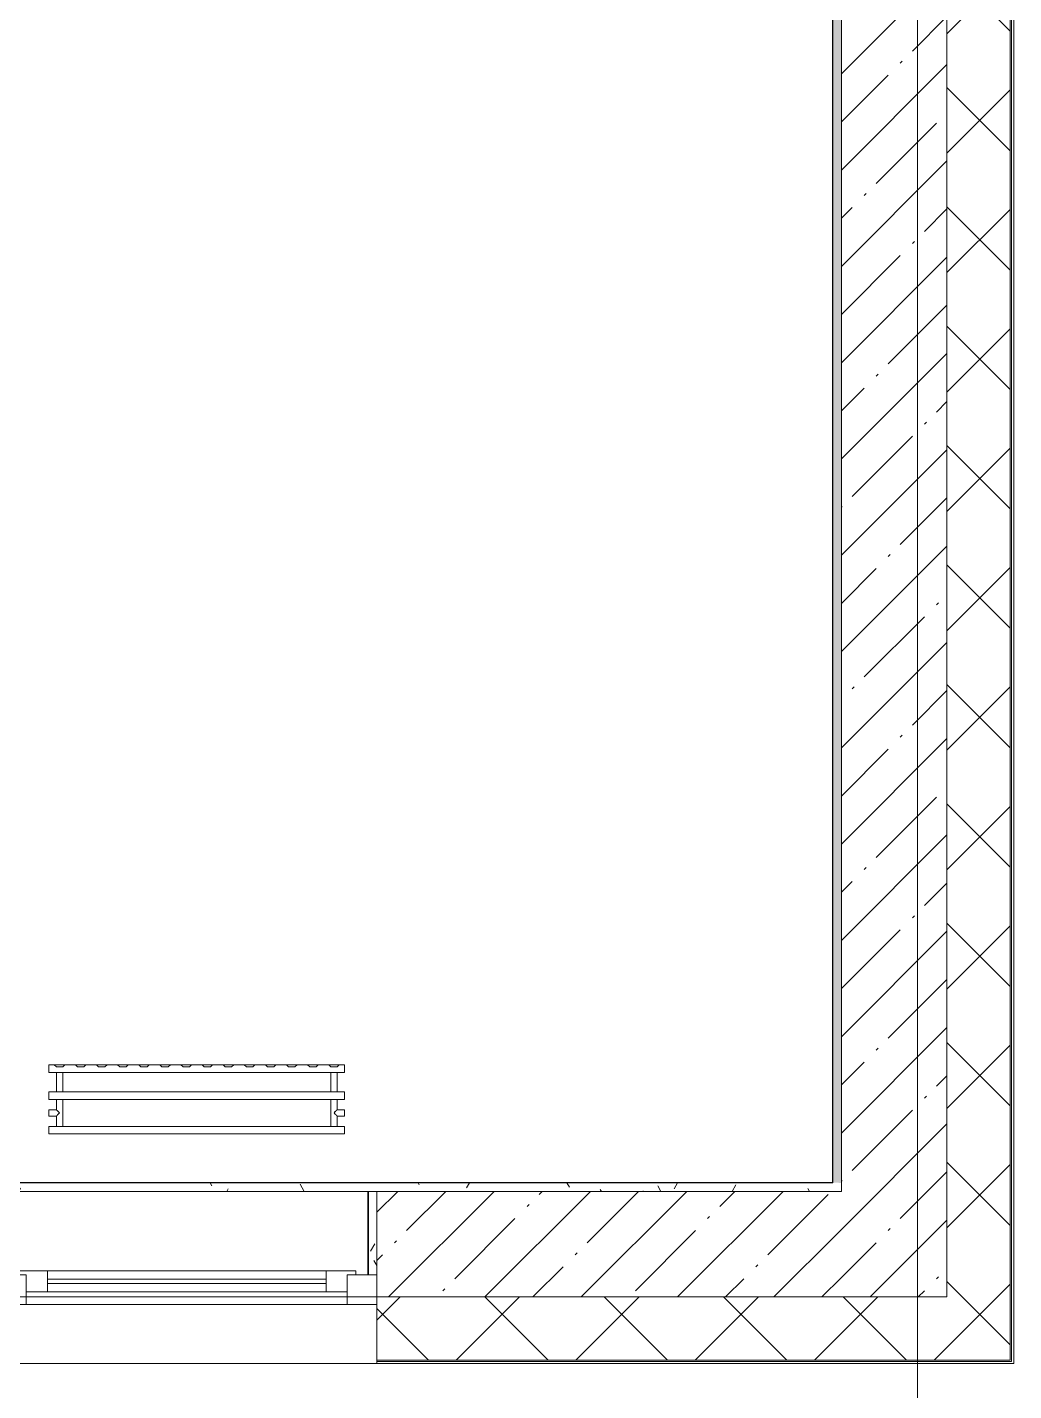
# Model space of a CAD drawing. Header units: millimetres. Extents: x -1113 to 415037, y -3642 to 354837.
# Drawn here: x 271674 to 274010, y -322 to 2907 of the extents above; entities that cross this region are included whole.
import ezdxf

# ---------------------------------------------------------------- set-up
doc = ezdxf.new("R2010")
doc.units = ezdxf.units.MM
for name, color, linetype, lineweight in [('A-GLAZ', 7, 'Continuous', 9), ('A-GLAZ-1', 7, 'Continuous', 5), ('A-WALL', 7, 'Continuous', 5), ('I-WALL', 7, 'Continuous', 5), ('Оси', 7, 'Continuous', 9)]:
    doc.layers.add(name, color=color, linetype=linetype, lineweight=lineweight)
for name, color, linetype, lineweight, true_color in [('A-WALL-1', 9, 'Continuous', 5, 0x808080), ('A-WALL-FNSH-1', 9, 'Continuous', 5, 0x808080), ('M-EQPM-1', 7, 'Continuous', 9, 0xb2b2b2)]:
    doc.layers.add(name, color=color, linetype=linetype, lineweight=lineweight, true_color=true_color)
pattern_1 = [(45, (148772.12, -1e-08), (-141.42136, 141.42136), []), (135, (148772.12, -1e-08), (-141.42136, -141.42136), [])]
pattern_2 = [(45, (148772.12, -1e-08), (-114.04925, 114.04925), []), (45, (148886.17, -1e-08), (-114.04925, 114.04925), [201.612, -40.322, 6.706, -33.617])]
pattern_3 = [(0, (148772.123, -1e-08), (243.84, 60.96), [20.117, -162.763, 20.117, -162.763, -975.36]), (0, (148772.123, -1e-08), (243.84, 60.96), [-365.76, 20.117, -345.643, 20.117, -162.763, -426.72]), (0, (148772.123, -1e-08), (243.84, 60.96), [-914.4, 20.117, -101.803, 20.117, -284.683]), (120, (148863.563, 30.48), (-174.71291, 180.691634), [20.117, -162.763, 20.117, -162.763, -975.36]), (120, (148863.563, 30.48), (-174.71291, 180.691634), [-365.76, 20.117, -345.643, 20.117, -162.763, -426.72]), (120, (148863.563, 30.48), (-174.71291, 180.691634), [-914.4, 20.117, -101.803, 20.117, -284.683]), (240, (148894.043, 152.4), (-69.12709, -241.651634), [20.117, -162.763, 20.117, -162.763, -975.36]), (240, (148894.043, 152.4), (-69.12709, -241.651634), [-365.76, 20.117, -345.643, 20.117, -162.763, -426.72]), (240, (148894.043, 152.4), (-69.12709, -241.651634), [-914.4, 20.117, -101.803, 20.117, -284.683])]

# ---------------------------------------------------------------- blocks, each defined once
blk = doc.blocks.new('120_Окно_СКБ_1Ст - 120_Окно_СКБ_1Ст 900х2500_h_ с форточкой-V349-Объем проектирования 2 этажа')
at = {"layer": 'A-GLAZ'}
for p, q in [((-450, -127), (-450, -57)), ((-450, -57), (-380, -57)), ((-380, -57), (-380, -127)), ((380, -127), (380, -57)), ((380, -57), (450, -57)), ((450, -57), (450, -127)), ((380, -87), (-380, -87)), ((-380, -87), (-380, -127)), ((-330, -137), (-330, -87)), ((330, -137), (330, -87)), ((380, -127), (380, -87)), ((-380, -127), (-450, -127)), ((-380, -127), (-400, -127)), ((-400, -127), (-400, -137)), ((450, -127), (380, -127)), ((400, -127), (380, -127)), ((400, -137), (400, -127)), ((-400, -137), (400, -137)), ((400, -137), (-400, -137))]:
    blk.add_line(p, q, dxfattribs=at)
at = {"layer": 'A-GLAZ-1'}
for p, q in [((450, -57), (-450, -57)), ((-430, -127), (-400, -127)), ((-330, -107), (330, -107)), ((330, -117), (-330, -117)), ((400, -127), (430, -127))]:
    blk.add_line(p, q, dxfattribs=at)
blk = doc.blocks.new('radiator_prado_classic_z_tip_30_po exemplyaru - Classic Z Тип 30-300-V477-Объем проектирования 2 этажа')
at = {"layer": 'M-EQPM-1'}
for p, q in [((0, 228), (0, 210)), ((700, 228), (0, 228)), ((0, 210), (0, 228)), ((0, 228), (12.5, 228)), ((12.5, 228), (37.5, 228)), ((37.5, 228), (12.5, 228)), ((12.5, 228), (37.5, 228)), ((12.5, 228), (17.5, 223)), ((12.5, 228), (17.5, 223)), ((32.5, 223), (37.5, 228)), ((37.5, 228), (32.5, 223)), ((37.5, 228), (62.5, 228)), ((62.5, 228), (87.5, 228)), ((87.5, 228), (62.5, 228)), ((62.5, 228), (87.5, 228)), ((62.5, 228), (67.5, 223)), ((62.5, 228), (67.5, 223)), ((82.5, 223), (87.5, 228)), ((87.5, 228), (82.5, 223)), ((87.5, 228), (112.5, 228)), ((112.5, 228), (137.5, 228)), ((137.5, 228), (112.5, 228)), ((112.5, 228), (137.5, 228)), ((112.5, 228), (117.5, 223)), ((112.5, 228), (117.5, 223)), ((132.5, 223), (137.5, 228)), ((137.5, 228), (132.5, 223)), ((137.5, 228), (162.5, 228)), ((162.5, 228), (187.5, 228)), ((187.5, 228), (162.5, 228)), ((162.5, 228), (187.5, 228)), ((162.5, 228), (167.5, 223)), ((162.5, 228), (167.5, 223)), ((182.5, 223), (187.5, 228)), ((187.5, 228), (182.5, 223)), ((187.5, 228), (212.5, 228)), ((212.5, 228), (237.5, 228)), ((237.5, 228), (212.5, 228)), ((212.5, 228), (237.5, 228)), ((212.5, 228), (217.5, 223)), ((212.5, 228), (217.5, 223)), ((232.5, 223), (237.5, 228)), ((237.5, 228), (232.5, 223)), ((237.5, 228), (262.5, 228)), ((262.5, 228), (287.5, 228)), ((287.5, 228), (262.5, 228)), ((262.5, 228), (287.5, 228)), ((262.5, 228), (267.5, 223)), ((262.5, 228), (267.5, 223)), ((282.5, 223), (287.5, 228)), ((287.5, 228), (282.5, 223)), ((287.5, 228), (312.5, 228)), ((312.5, 228), (337.5, 228)), ((337.5, 228), (312.5, 228)), ((312.5, 228), (337.5, 228)), ((312.5, 228), (317.5, 223)), ((312.5, 228), (317.5, 223)), ((332.5, 223), (337.5, 228)), ((337.5, 228), (332.5, 223)), ((337.5, 228), (362.5, 228)), ((362.5, 228), (387.5, 228)), ((387.5, 228), (362.5, 228)), ((362.5, 228), (387.5, 228)), ((362.5, 228), (367.5, 223)), ((362.5, 228), (367.5, 223)), ((382.5, 223), (387.5, 228)), ((387.5, 228), (382.5, 223)), ((387.5, 228), (412.5, 228)), ((412.5, 228), (437.5, 228)), ((437.5, 228), (412.5, 228)), ((412.5, 228), (437.5, 228)), ((412.5, 228), (417.5, 223)), ((412.5, 228), (417.5, 223)), ((432.5, 223), (437.5, 228)), ((437.5, 228), (432.5, 223)), ((437.5, 228), (462.5, 228)), ((462.5, 228), (487.5, 228)), ((487.5, 228), (462.5, 228)), ((462.5, 228), (487.5, 228)), ((462.5, 228), (467.5, 223)), ((462.5, 228), (467.5, 223)), ((482.5, 223), (487.5, 228)), ((487.5, 228), (482.5, 223)), ((487.5, 228), (512.5, 228)), ((512.5, 228), (537.5, 228)), ((537.5, 228), (512.5, 228)), ((512.5, 228), (537.5, 228)), ((512.5, 228), (517.5, 223)), ((512.5, 228), (517.5, 223)), ((532.5, 223), (537.5, 228)), ((537.5, 228), (532.5, 223)), ((537.5, 228), (562.5, 228)), ((562.5, 228), (587.5, 228)), ((587.5, 228), (562.5, 228)), ((562.5, 228), (587.5, 228)), ((562.5, 228), (567.5, 223)), ((562.5, 228), (567.5, 223)), ((582.5, 223), (587.5, 228)), ((587.5, 228), (582.5, 223)), ((587.5, 228), (612.5, 228)), ((612.5, 228), (637.5, 228)), ((637.5, 228), (612.5, 228)), ((612.5, 228), (637.5, 228)), ((612.5, 228), (617.5, 223)), ((612.5, 228), (617.5, 223)), ((632.5, 223), (637.5, 228)), ((637.5, 228), (632.5, 223)), ((637.5, 228), (662.5, 228)), ((662.5, 228), (687.5, 228)), ((687.5, 228), (662.5, 228)), ((662.5, 228), (687.5, 228)), ((662.5, 228), (667.5, 223)), ((662.5, 228), (667.5, 223)), ((682.5, 223), (687.5, 228)), ((687.5, 228), (682.5, 223)), ((687.5, 228), (700, 228)), ((700, 210), (700, 228)), ((700, 228), (700, 210)), ((0, 210), (700, 210)), ((17.8, 210), (0, 210)), ((32.5, 223), (17.5, 223)), ((17.5, 223), (32.5, 223)), ((17.5, 210), (17.5, 164)), ((17.5, 210), (17.5, 164)), ((17.8, 210), (17.5, 210)), ((17.5, 210), (17.8, 210)), ((17.8, 210), (17.5, 210)), ((17.5, 210), (32.5, 210)), ((21.2, 210), (17.8, 210)), ((17.8, 210), (23.1, 210)), ((23.1, 210), (17.8, 210)), ((23.1, 210), (21.2, 210)), ((23.2, 210), (23.1, 210)), ((23.1, 210), (23.2, 210)), ((23.2, 210), (23.1, 210)), ((25, 210), (23.2, 210)), ((23.2, 210), (32.2, 210)), ((32.2, 210), (23.2, 210)), ((28.7, 210), (25, 210)), ((31.5, 210), (28.7, 210)), ((32.2, 210), (31.5, 210)), ((32.5, 210), (32.2, 210)), ((32.2, 210), (32.5, 210)), ((32.5, 210), (32.2, 210)), ((667.8, 210), (32.2, 210)), ((32.5, 164), (32.5, 210)), ((32.5, 164), (32.5, 210)), ((82.5, 223), (67.5, 223)), ((67.5, 223), (82.5, 223)), ((132.5, 223), (117.5, 223)), ((117.5, 223), (132.5, 223)), ((182.5, 223), (167.5, 223)), ((167.5, 223), (182.5, 223)), ((232.5, 223), (217.5, 223)), ((217.5, 223), (232.5, 223)), ((282.5, 223), (267.5, 223)), ((267.5, 223), (282.5, 223)), ((332.5, 223), (317.5, 223)), ((317.5, 223), (332.5, 223)), ((382.5, 223), (367.5, 223)), ((367.5, 223), (382.5, 223)), ((432.5, 223), (417.5, 223)), ((417.5, 223), (432.5, 223)), ((482.5, 223), (467.5, 223)), ((467.5, 223), (482.5, 223)), ((532.5, 223), (517.5, 223)), ((517.5, 223), (532.5, 223)), ((582.5, 223), (567.5, 223)), ((567.5, 223), (582.5, 223)), ((632.5, 223), (617.5, 223)), ((617.5, 223), (632.5, 223)), ((682.5, 223), (667.5, 223)), ((667.5, 223), (682.5, 223)), ((667.5, 210), (667.5, 164)), ((667.5, 210), (667.5, 164)), ((667.8, 210), (667.5, 210)), ((667.5, 210), (682.5, 210)), ((667.8, 210), (667.5, 210)), ((667.5, 210), (667.8, 210)), ((668.5, 210), (667.8, 210)), ((668.5, 210), (667.8, 210)), ((667.8, 210), (682.2, 210)), ((682.2, 210), (668.5, 210)), ((669.7, 210), (668.5, 210)), ((671.2, 210), (669.7, 210)), ((673.1, 210), (671.2, 210)), ((675, 210), (673.1, 210)), ((676.9, 210), (675, 210)), ((678.7, 210), (676.9, 210)), ((680.3, 210), (678.7, 210)), ((681.5, 210), (680.3, 210)), ((682.2, 210), (681.5, 210)), ((682.5, 210), (682.2, 210)), ((682.5, 210), (682.2, 210)), ((682.2, 210), (682.5, 210)), ((700, 210), (682.2, 210)), ((682.5, 164), (682.5, 210)), ((682.5, 164), (682.5, 210)), ((700, 164), (0, 164)), ((0, 164), (0, 146)), ((0, 146), (0, 164)), ((0, 164), (17.8, 164)), ((17.8, 164), (17.5, 164)), ((17.5, 164), (17.8, 164)), ((17.8, 164), (17.5, 164)), ((17.5, 164), (32.5, 164)), ((32.2, 164), (17.8, 164)), ((17.8, 164), (32.2, 164)), ((18.5, 164), (17.8, 164)), ((25, 164), (18.5, 164)), ((32.2, 164), (25, 164)), ((32.5, 164), (32.2, 164)), ((32.2, 164), (32.5, 164)), ((32.5, 164), (32.2, 164)), ((32.2, 164), (667.8, 164)), ((667.8, 164), (667.5, 164)), ((667.5, 164), (682.5, 164)), ((667.8, 164), (667.5, 164)), ((667.5, 164), (667.8, 164)), ((668.5, 164), (667.8, 164)), ((676.9, 164), (667.8, 164)), ((667.8, 164), (682.2, 164)), ((673.1, 164), (668.5, 164)), ((680.3, 164), (673.1, 164)), ((678.7, 164), (676.9, 164)), ((682.2, 164), (678.7, 164)), ((682.2, 164), (680.3, 164)), ((682.5, 164), (682.2, 164)), ((682.5, 164), (682.2, 164)), ((682.2, 164), (682.5, 164)), ((682.2, 164), (700, 164)), ((700, 146), (700, 164)), ((700, 164), (700, 146)), ((0, 146), (700, 146)), ((18.5, 146), (0, 146)), ((17.5, 146), (17.5, 121.5)), ((17.5, 146), (17.5, 121.5)), ((17.5, 146), (18.5, 146)), ((18.5, 146), (17.5, 146)), ((17.5, 146), (18.5, 146)), ((32.5, 146), (17.5, 146)), ((18.5, 146), (23.1, 146)), ((23.1, 146), (18.5, 146)), ((18.5, 146), (23.1, 146)), ((23.1, 146), (23.2, 146)), ((23.2, 146), (23.1, 146)), ((23.1, 146), (23.2, 146)), ((23.2, 146), (32.2, 146)), ((26.9, 146), (23.2, 146)), ((23.2, 146), (26.9, 146)), ((31.5, 146), (26.9, 146)), ((26.9, 146), (30.3, 146)), ((30.3, 146), (32.2, 146)), ((32.2, 146), (31.5, 146)), ((32.2, 146), (32.5, 146)), ((32.5, 146), (32.2, 146)), ((32.2, 146), (32.5, 146)), ((667.8, 146), (32.2, 146)), ((32.5, 82), (32.5, 146)), ((32.5, 82), (32.5, 146)), ((667.5, 146), (667.5, 82)), ((667.5, 146), (667.5, 82)), ((667.5, 146), (667.8, 146)), ((682.5, 146), (667.5, 146)), ((667.5, 146), (667.8, 146)), ((667.8, 146), (667.5, 146)), ((667.8, 146), (669.7, 146)), ((667.8, 146), (681.5, 146)), ((681.5, 146), (667.8, 146)), ((669.7, 146), (681.5, 146)), ((681.5, 146), (682.5, 146)), ((681.5, 146), (682.5, 146)), ((682.5, 146), (681.5, 146)), ((700, 146), (681.5, 146)), ((682.5, 121.5), (682.5, 146)), ((682.5, 121.5), (682.5, 146)), ((17.5, 121.5), (0, 121.5)), ((17.5, 121.5), (0, 121.5)), ((0, 121.5), (0, 120.5)), ((0, 106.5), (0, 121.5)), ((0, 120.5), (0, 107.5)), ((0, 120.5), (0, 119.3)), ((0, 114), (0, 120.5)), ((0, 120.5), (0, 120.5)), ((0, 119.3), (0, 117.8)), ((0, 117.8), (0, 114)), ((0, 114), (0, 110.3)), ((0, 107.5), (0, 114)), ((0, 110.3), (0, 108.7)), ((0, 108.7), (0, 107.5)), ((0, 107.5), (0, 106.5)), ((0, 107.5), (0, 107.5)), ((0, 106.5), (17.5, 106.5)), ((0, 106.5), (17.5, 106.5)), ((17.5, 106.5), (17.5, 82)), ((17.5, 106.5), (17.5, 82)), ((700, 121.5), (682.5, 121.5)), ((700, 121.5), (682.5, 121.5)), ((682.5, 82), (682.5, 106.5)), ((682.5, 106.5), (700, 106.5)), ((682.5, 82), (682.5, 106.5)), ((682.5, 106.5), (700, 106.5)), ((700, 121.5), (700, 106.5)), ((700, 120.5), (700, 121.5)), ((700, 121.5), (700, 120.5)), ((700, 120.5), (700, 121.5)), ((700, 107.5), (700, 120.5)), ((700, 120.5), (700, 107.5)), ((700, 107.5), (700, 120.5)), ((700, 106.5), (700, 107.5)), ((700, 107.5), (700, 106.5)), ((700, 106.5), (700, 107.5)), ((700, 82), (0, 82)), ((0, 82), (0, 64)), ((0, 64), (0, 82)), ((0, 82), (18.5, 82)), ((18.5, 82), (17.5, 82)), ((17.5, 82), (18.5, 82)), ((18.5, 82), (17.5, 82)), ((17.5, 82), (32.5, 82)), ((23.1, 82), (18.5, 82)), ((18.5, 82), (23.1, 82)), ((23.1, 82), (18.5, 82)), ((23.2, 82), (23.1, 82)), ((23.1, 82), (23.2, 82)), ((23.2, 82), (23.1, 82)), ((32.2, 82), (23.2, 82)), ((23.2, 82), (32.2, 82)), ((31.5, 82), (23.2, 82)), ((32.2, 82), (31.5, 82)), ((32.5, 82), (32.2, 82)), ((32.2, 82), (32.5, 82)), ((32.5, 82), (32.2, 82)), ((32.2, 82), (667.8, 82)), ((667.8, 82), (667.5, 82)), ((667.5, 82), (682.5, 82)), ((667.8, 82), (667.5, 82)), ((667.5, 82), (667.8, 82)), ((669.7, 82), (667.8, 82)), ((678.7, 82), (667.8, 82)), ((667.8, 82), (681.5, 82)), ((675, 82), (669.7, 82)), ((678.7, 82), (675, 82)), ((681.5, 82), (678.7, 82)), ((681.5, 82), (678.7, 82)), ((682.5, 82), (681.5, 82)), ((682.5, 82), (681.5, 82)), ((681.5, 82), (682.5, 82)), ((681.5, 82), (700, 82)), ((700, 64), (700, 82)), ((700, 82), (700, 64)), ((700, 64), (0, 64)), ((0, 64), (700, 64))]:
    blk.add_line(p, q, dxfattribs=at)
for points, knots in [([(18.5, 120.5), (18.4, 120.6), (18.3, 120.7), (18.1, 120.9), (17.9, 121.1), (17.8, 121.2), (17.7, 121.3), (17.5, 121.5), (17.5, 121.5), (17.5, 121.5)], [0.7142857, 0.7142857, 0.7142857, 0.7142857, 0.75, 0.7857143, 0.8214286, 0.8571429, 0.8928571, 0.9285714, 1, 1, 1, 1]), ([(17.5, 121.5), (17.5, 121.5), (17.5, 121.5), (17.7, 121.3), (17.8, 121.2), (17.9, 121.1), (18.1, 120.9), (18.3, 120.7), (18.4, 120.6), (18.5, 120.5)], [0, 0, 0, 0, 0.0714286, 0.1071429, 0.1428571, 0.1785714, 0.2142857, 0.25, 0.2857143, 0.2857143, 0.2857143, 0.2857143]), ([(17.5, 121.5), (17.5, 121.5), (17.5, 121.5), (17.7, 121.3), (17.8, 121.2), (17.9, 121.1), (18.1, 120.9), (18.3, 120.7), (18.4, 120.6), (18.5, 120.5)], [0, 0, 0, 0, 0.0714286, 0.1071429, 0.1428571, 0.1785714, 0.2142857, 0.25, 0.2857143, 0.2857143, 0.2857143, 0.2857143]), ([(25, 114), (24.5, 114.5), (23.6, 115.4), (22.4, 116.6), (21.6, 117.4), (21.1, 117.9), (20.8, 118.2), (20.5, 118.5), (20.2, 118.8), (19.8, 119.1), (19.6, 119.4), (19.3, 119.7), (19, 120), (18.7, 120.3), (18.5, 120.5), (18.3, 120.7), (18.1, 120.9), (17.9, 121.1), (17.8, 121.2), (17.7, 121.3), (17.5, 121.5), (17.5, 121.5), (17.5, 121.5)], [0, 0, 0, 0, 0.142857, 0.285714, 0.357143, 0.392857, 0.428571, 0.464286, 0.5, 0.535714, 0.571429, 0.607143, 0.642857, 0.678571, 0.714286, 0.75, 0.785714, 0.821429, 0.857143, 0.892857, 0.928571, 1, 1, 1, 1]), ([(17.5, 106.5), (17.5, 106.5), (17.5, 106.5), (17.7, 106.7), (17.8, 106.8), (17.9, 106.9), (18.1, 107.1), (18.3, 107.3), (18.5, 107.5), (18.7, 107.7), (19, 108), (19.3, 108.3), (19.6, 108.6), (19.8, 108.9), (20.3, 109.3), (20.7, 109.7), (21.1, 110.1), (21.6, 110.6), (22.4, 111.4), (23.6, 112.6), (24.5, 113.5), (25, 114)], [0, 0, 0, 0, 0.071429, 0.107143, 0.142857, 0.178571, 0.214286, 0.25, 0.285714, 0.321429, 0.357143, 0.392857, 0.428571, 0.464286, 0.5, 0.571429, 0.607143, 0.642857, 0.714286, 0.857143, 1, 1, 1, 1]), ([(17.5, 106.5), (17.5, 106.5), (17.5, 106.5), (17.7, 106.7), (17.8, 106.8), (17.9, 106.9), (18.1, 107.1), (18.3, 107.3), (18.4, 107.4), (18.5, 107.5)], [0, 0, 0, 0, 0.0714286, 0.1071429, 0.1428571, 0.1785714, 0.2142857, 0.25, 0.2857143, 0.2857143, 0.2857143, 0.2857143]), ([(18.5, 107.5), (18.4, 107.4), (18.3, 107.3), (18.1, 107.1), (17.9, 106.9), (17.8, 106.8), (17.7, 106.7), (17.5, 106.5), (17.5, 106.5), (17.5, 106.5)], [0.7142857, 0.7142857, 0.7142857, 0.7142857, 0.75, 0.7857143, 0.8214286, 0.8571429, 0.8928571, 0.9285714, 1, 1, 1, 1]), ([(18.5, 107.5), (18.4, 107.4), (18.3, 107.3), (18.1, 107.1), (17.9, 106.9), (17.8, 106.8), (17.7, 106.7), (17.5, 106.5), (17.5, 106.5), (17.5, 106.5)], [0.7142857, 0.7142857, 0.7142857, 0.7142857, 0.75, 0.7857143, 0.8214286, 0.8571429, 0.8928571, 0.9285714, 1, 1, 1, 1]), ([(22.1, 116.9), (21.9, 117.1), (21.6, 117.4), (21.1, 117.9), (20.8, 118.2), (20.5, 118.5), (20.2, 118.8), (19.9, 119.2), (19.7, 119.3), (19.6, 119.4)], [0.2857143, 0.2857143, 0.2857143, 0.2857143, 0.3571429, 0.3928571, 0.4285714, 0.4642857, 0.5, 0.5357143, 0.5714286, 0.5714286, 0.5714286, 0.5714286]), ([(19.6, 119.4), (19.7, 119.3), (19.9, 119.2), (20.3, 118.7), (20.7, 118.3), (21.1, 117.9), (21.6, 117.4), (21.9, 117.1), (22.1, 116.9)], [0.4285714, 0.4285714, 0.4285714, 0.4285714, 0.4642857, 0.5, 0.5714286, 0.6071429, 0.6428571, 0.7142857, 0.7142857, 0.7142857, 0.7142857]), ([(19.6, 119.4), (19.7, 119.3), (19.8, 119.1), (20.3, 118.7), (20.7, 118.3), (21.1, 117.9), (21.6, 117.4), (21.9, 117.1), (22.1, 116.9)], [0.4285714, 0.4285714, 0.4285714, 0.4285714, 0.4642857, 0.5, 0.5714286, 0.6071429, 0.6428571, 0.7142857, 0.7142857, 0.7142857, 0.7142857]), ([(19.6, 108.6), (19.7, 108.7), (19.9, 108.8), (20.3, 109.3), (20.7, 109.7), (21.1, 110.1), (21.6, 110.6), (21.9, 110.9), (22.1, 111.1)], [0.4285714, 0.4285714, 0.4285714, 0.4285714, 0.4642857, 0.5, 0.5714286, 0.6071429, 0.6428571, 0.7142857, 0.7142857, 0.7142857, 0.7142857]), ([(22.1, 111.1), (21.9, 110.9), (21.6, 110.6), (21.1, 110.1), (20.8, 109.8), (20.5, 109.5), (20.2, 109.2), (19.9, 108.8), (19.7, 108.7), (19.6, 108.6)], [0.2857143, 0.2857143, 0.2857143, 0.2857143, 0.3571429, 0.3928571, 0.4285714, 0.4642857, 0.5, 0.5357143, 0.5714286, 0.5714286, 0.5714286, 0.5714286]), ([(22.1, 111.1), (21.9, 110.9), (21.6, 110.6), (21.1, 110.1), (20.8, 109.8), (20.5, 109.5), (20.2, 109.2), (19.8, 108.9), (19.7, 108.7), (19.6, 108.6)], [0.2857143, 0.2857143, 0.2857143, 0.2857143, 0.3571429, 0.3928571, 0.4285714, 0.4642857, 0.5, 0.5357143, 0.5714286, 0.5714286, 0.5714286, 0.5714286]), ([(675, 114), (675.5, 114.5), (676.4, 115.4), (677.6, 116.6), (678.4, 117.4), (678.9, 117.9), (679.2, 118.2), (679.5, 118.5), (679.8, 118.8), (680.1, 119.2), (680.4, 119.4), (680.7, 119.7), (681, 120), (681.3, 120.3), (681.5, 120.5), (681.7, 120.7), (681.9, 120.9), (682.1, 121.1), (682.2, 121.2), (682.3, 121.3), (682.5, 121.5), (682.5, 121.5), (682.5, 121.5)], [0, 0, 0, 0, 0.142857, 0.285714, 0.357143, 0.392857, 0.428571, 0.464286, 0.5, 0.535714, 0.571429, 0.607143, 0.642857, 0.678571, 0.714286, 0.75, 0.785714, 0.821429, 0.857143, 0.892857, 0.928571, 1, 1, 1, 1]), ([(682.5, 106.5), (682.5, 106.5), (682.5, 106.5), (682.3, 106.7), (682.2, 106.8), (682.1, 106.9), (681.9, 107.1), (681.7, 107.3), (681.5, 107.5), (681.3, 107.7), (681, 108), (680.7, 108.3), (680.4, 108.6), (680.1, 108.8), (679.7, 109.3), (679.3, 109.7), (678.9, 110.1), (678.4, 110.6), (677.6, 111.4), (676.4, 112.6), (675.5, 113.5), (675, 114)], [0, 0, 0, 0, 0.071429, 0.107143, 0.142857, 0.178571, 0.214286, 0.25, 0.285714, 0.321429, 0.357143, 0.392857, 0.428571, 0.464286, 0.5, 0.571429, 0.607143, 0.642857, 0.714286, 0.857143, 1, 1, 1, 1]), ([(680.4, 119.4), (680.3, 119.3), (680.1, 119.2), (679.7, 118.7), (679.3, 118.3), (678.9, 117.9), (678.4, 117.4), (678.1, 117.1), (677.9, 116.9)], [0.4285714, 0.4285714, 0.4285714, 0.4285714, 0.4642857, 0.5, 0.5714286, 0.6071429, 0.6428571, 0.7142857, 0.7142857, 0.7142857, 0.7142857]), ([(677.9, 116.9), (678.1, 117.1), (678.4, 117.4), (678.9, 117.9), (679.2, 118.2), (679.5, 118.5), (679.8, 118.8), (680.1, 119.2), (680.3, 119.3), (680.4, 119.4)], [0.2857143, 0.2857143, 0.2857143, 0.2857143, 0.3571429, 0.3928571, 0.4285714, 0.4642857, 0.5, 0.5357143, 0.5714286, 0.5714286, 0.5714286, 0.5714286]), ([(679.2, 118.2), (679.1, 118.1), (678.9, 117.9), (678.4, 117.4), (678.1, 117.1), (677.9, 116.9)], [0.5714286, 0.5714286, 0.5714286, 0.5714286, 0.6071429, 0.6428571, 0.7142857, 0.7142857, 0.7142857, 0.7142857]), ([(677.9, 111.1), (678.1, 110.9), (678.4, 110.6), (678.9, 110.1), (679.1, 109.9), (679.2, 109.8)], [0.2857143, 0.2857143, 0.2857143, 0.2857143, 0.3571429, 0.3928571, 0.4285714, 0.4285714, 0.4285714, 0.4285714]), ([(677.9, 111.1), (678.1, 110.9), (678.4, 110.6), (678.9, 110.1), (679.2, 109.8), (679.5, 109.5), (679.8, 109.2), (680.1, 108.8), (680.3, 108.7), (680.4, 108.6)], [0.2857143, 0.2857143, 0.2857143, 0.2857143, 0.3571429, 0.3928571, 0.4285714, 0.4642857, 0.5, 0.5357143, 0.5714286, 0.5714286, 0.5714286, 0.5714286]), ([(680.4, 108.6), (680.3, 108.7), (680.1, 108.8), (679.7, 109.3), (679.3, 109.7), (678.9, 110.1), (678.4, 110.6), (678.1, 110.9), (677.9, 111.1)], [0.4285714, 0.4285714, 0.4285714, 0.4285714, 0.4642857, 0.5, 0.5714286, 0.6071429, 0.6428571, 0.7142857, 0.7142857, 0.7142857, 0.7142857]), ([(680.4, 119.4), (680.3, 119.3), (680.1, 119.2), (679.7, 118.7), (679.4, 118.4), (679.2, 118.2)], [0.4285714, 0.4285714, 0.4285714, 0.4285714, 0.4642857, 0.5, 0.5714286, 0.5714286, 0.5714286, 0.5714286]), ([(682.5, 121.5), (682.5, 121.5), (682.5, 121.5), (682.3, 121.3), (682.2, 121.2), (682.1, 121.1), (681.9, 120.9), (681.7, 120.7), (681.6, 120.6), (681.5, 120.5)], [0, 0, 0, 0, 0.0714286, 0.1071429, 0.1428571, 0.1785714, 0.2142857, 0.25, 0.2857143, 0.2857143, 0.2857143, 0.2857143]), ([(682.5, 121.5), (682.5, 121.5), (682.5, 121.5), (682.3, 121.3), (682.2, 121.2), (682.1, 121.1), (681.9, 120.9), (681.7, 120.7), (681.6, 120.6), (681.5, 120.5)], [0, 0, 0, 0, 0.0714286, 0.1071429, 0.1428571, 0.1785714, 0.2142857, 0.25, 0.2857143, 0.2857143, 0.2857143, 0.2857143]), ([(681.5, 120.5), (681.6, 120.6), (681.7, 120.7), (681.9, 120.9), (682.1, 121.1), (682.2, 121.2), (682.3, 121.3), (682.5, 121.5), (682.5, 121.5), (682.5, 121.5)], [0.7142857, 0.7142857, 0.7142857, 0.7142857, 0.75, 0.7857143, 0.8214286, 0.8571429, 0.8928571, 0.9285714, 1, 1, 1, 1]), ([(681.5, 107.5), (681.6, 107.4), (681.7, 107.3), (681.9, 107.1), (682.1, 106.9), (682.2, 106.8), (682.3, 106.7), (682.5, 106.5), (682.5, 106.5), (682.5, 106.5)], [0.7142857, 0.7142857, 0.7142857, 0.7142857, 0.75, 0.7857143, 0.8214286, 0.8571429, 0.8928571, 0.9285714, 1, 1, 1, 1]), ([(681.5, 107.5), (681.6, 107.4), (681.7, 107.3), (681.9, 107.1), (682.1, 106.9), (682.2, 106.8), (682.3, 106.7), (682.5, 106.5), (682.5, 106.5), (682.5, 106.5)], [0.7142857, 0.7142857, 0.7142857, 0.7142857, 0.75, 0.7857143, 0.8214286, 0.8571429, 0.8928571, 0.9285714, 1, 1, 1, 1]), ([(682.5, 106.5), (682.5, 106.5), (682.5, 106.5), (682.3, 106.7), (682.2, 106.8), (682.1, 106.9), (681.9, 107.1), (681.7, 107.3), (681.6, 107.4), (681.5, 107.5)], [0, 0, 0, 0, 0.0714286, 0.1071429, 0.1428571, 0.1785714, 0.2142857, 0.25, 0.2857143, 0.2857143, 0.2857143, 0.2857143])]:
    blk.add_open_spline(points, degree=3, knots=knots, dxfattribs=at)
for points in [[(19.6, 119.4), (19.5, 119.5), (19.3, 119.7), (19, 120), (18.7, 120.3), (18.6, 120.4), (18.5, 120.5)], [(18.5, 120.5), (18.6, 120.4), (18.7, 120.3), (19, 120), (19.3, 119.7), (19.5, 119.5), (19.6, 119.4)], [(18.5, 120.5), (18.6, 120.4), (18.7, 120.3), (19, 120), (19.3, 119.7), (19.5, 119.5), (19.6, 119.4)], [(18.5, 107.5), (18.6, 107.6), (18.7, 107.7), (19, 108), (19.3, 108.3), (19.5, 108.5), (19.6, 108.6)], [(19.6, 108.6), (19.5, 108.5), (19.3, 108.3), (19, 108), (18.7, 107.7), (18.6, 107.6), (18.5, 107.5)], [(19.6, 108.6), (19.5, 108.5), (19.3, 108.3), (19, 108), (18.7, 107.7), (18.6, 107.6), (18.5, 107.5)], [(23.2, 115.8), (22.9, 116.1), (22.5, 116.5), (22.1, 116.9)], [(22.1, 116.9), (22.5, 116.5), (22.9, 116.1), (23.2, 115.8)], [(22.1, 116.9), (22.5, 116.5), (22.9, 116.1), (23.2, 115.8)], [(22.1, 111.1), (22.5, 111.5), (22.9, 111.9), (23.2, 112.2)], [(23.2, 112.2), (22.9, 111.9), (22.5, 111.5), (22.1, 111.1)], [(23.2, 112.2), (22.9, 111.9), (22.5, 111.5), (22.1, 111.1)], [(23.6, 115.4), (23.5, 115.5), (23.3, 115.7), (23.2, 115.8)], [(23.2, 115.8), (23.3, 115.7), (23.5, 115.5), (23.6, 115.4)], [(23.2, 115.8), (23.3, 115.7), (23.5, 115.5), (23.6, 115.4)], [(23.2, 112.2), (23.3, 112.3), (23.5, 112.5), (23.6, 112.6)], [(23.6, 112.6), (23.5, 112.5), (23.3, 112.3), (23.2, 112.2)], [(23.6, 112.6), (23.5, 112.5), (23.3, 112.3), (23.2, 112.2)], [(25, 114), (24.5, 114.5), (24, 115), (23.6, 115.4)], [(23.6, 115.4), (24, 115), (24.5, 114.5), (25, 114)], [(23.6, 115.4), (24, 115), (24.5, 114.5), (25, 114)], [(23.6, 112.6), (24, 113), (24.5, 113.5), (25, 114)], [(25, 114), (24.5, 113.5), (24, 113), (23.6, 112.6)], [(25, 114), (24.5, 113.5), (24, 113), (23.6, 112.6)], [(677.9, 116.9), (677.4, 116.4), (676.4, 115.4), (675.5, 114.5), (675, 114)], [(677.9, 116.9), (677.4, 116.4), (676.4, 115.4), (675.5, 114.5), (675, 114)], [(675, 114), (675.5, 114.5), (676.4, 115.4), (677.4, 116.4), (677.9, 116.9)], [(675, 114), (675.5, 113.5), (676.4, 112.6), (677.4, 111.6), (677.9, 111.1)], [(675, 114), (675.5, 113.5), (676.4, 112.6), (677.4, 111.6), (677.9, 111.1)], [(677.9, 111.1), (677.4, 111.6), (676.4, 112.6), (675.5, 113.5), (675, 114)], [(679.2, 109.8), (679.3, 109.7), (679.5, 109.5), (679.8, 109.2), (680.1, 108.8), (680.3, 108.7), (680.4, 108.6)], [(681.5, 120.5), (681.4, 120.4), (681.3, 120.3), (681, 120), (680.7, 119.7), (680.5, 119.5), (680.4, 119.4)], [(681.5, 120.5), (681.4, 120.4), (681.3, 120.3), (681, 120), (680.7, 119.7), (680.5, 119.5), (680.4, 119.4)], [(680.4, 119.4), (680.5, 119.5), (680.7, 119.7), (681, 120), (681.3, 120.3), (681.4, 120.4), (681.5, 120.5)], [(680.4, 108.6), (680.5, 108.5), (680.7, 108.3), (681, 108), (681.3, 107.7), (681.4, 107.6), (681.5, 107.5)], [(680.4, 108.6), (680.5, 108.5), (680.7, 108.3), (681, 108), (681.3, 107.7), (681.4, 107.6), (681.5, 107.5)], [(681.5, 107.5), (681.4, 107.6), (681.3, 107.7), (681, 108), (680.7, 108.3), (680.5, 108.5), (680.4, 108.6)]]:
    blk.add_open_spline(points, degree=3, dxfattribs=at)

msp = doc.modelspace()

# ---------------------------------------------------------------- hatches: boundary and pattern name
at = {"layer": 'A-WALL'}
h = msp.add_hatch(dxfattribs=at)
h.set_pattern_fill('FP_24', color=256, style=0, pattern_type=2)
h.set_pattern_definition(pattern_1)
h.paths.add_polyline_path([(273875.4, -250), (274002.1, -250), (274002.1, 7700), (273852.1, 7700), (273852.1, -250)])
h.paths.add_polyline_path([(273852.1, 10000), (274002.1, 10000), (274002.1, 11920), (273852.1, 11920), (273852.1, 10337.1)])
h.paths.add_polyline_path([(274002.1, 13120), (274002.1, 21400), (273852.1, 21400), (273852.1, 13120)])
h = msp.add_hatch(dxfattribs=at)
h.set_pattern_fill('FP_24', color=256, style=0, pattern_type=2)
h.set_pattern_definition(pattern_1)
h.paths.add_polyline_path([(273849.2, -250), (273852.1, -250), (273852.1, -100), (272502.1, -100), (272502.1, -250), (273704.4, -250)])
h.paths.add_polyline_path([(269902.1, -250), (269902.1, -100), (269002.1, -100), (269002.1, -250), (269782.1, -250)])
h.paths.add_polyline_path([(270802.1, -250), (271602.1, -250), (271602.1, -100), (270802.1, -100)])
h.paths.add_polyline_path([(268102.1, -250), (268102.1, -100), (266702.1, -100), (266702.1, -250), (267930.1, -250)])
h.paths.add_polyline_path([(262202.1, -250), (262452.1, -250), (262452.1, -100), (261302.1, -100), (261302.1, -250), (261630.8, -250)])
h.paths.add_polyline_path([(263352.1, -250), (264402.1, -250), (264402.1, -100), (263352.1, -100)])
h.paths.add_polyline_path([(256571.6, -250), (256802.1, -250), (256802.1, -100), (255902.1, -100), (255902.1, -250)])
h.paths.add_polyline_path([(257702.1, -250), (259002.1, -250), (259002.1, -100), (257702.1, -100)])
h.paths.add_polyline_path([(253602.1, -250), (253602.1, -100), (252552.1, -100), (252552.1, -250), (252958, -250)])
h.paths.add_polyline_path([(251652.1, -250), (251652.1, -100), (249602.1, -100), (249602.1, -250), (251512.5, -250)])
h.paths.add_polyline_path([(248621.5, -250), (248702.1, -250), (248702.1, -100), (244452.1, -100), (244452.1, -250), (247898.8, -250)])
h.paths.add_polyline_path([(242839.7, -250), (243552.1, -250), (243552.1, -100), (242402.1, -100), (242402.1, -250)])
h.paths.add_polyline_path([(241502.1, -250), (241502.1, -100), (240702.1, -100), (240702.1, -250), (241394.2, -250)])
h.paths.add_polyline_path([(239802.1, -250), (239802.1, -100), (237982.1, -100), (237982.1, -250), (239226, -250)])
at = {"layer": 'I-WALL'}
h = msp.add_hatch(dxfattribs=at)
h.set_pattern_fill('FP_191', color=256, style=0, pattern_type=2)
h.set_pattern_definition(pattern_3)
h.paths.add_polyline_path([(273602.1, 170), (273602.1, 9980), (273582.1, 9980), (273582.1, 171), (273601.3, 170)])
h = msp.add_hatch(dxfattribs=at)
h.set_pattern_fill('FP_1', color=256, style=0, pattern_type=2)
h.set_pattern_definition(pattern_2)
h.paths.add_polyline_path([(273652.1, -100), (273852.1, -100), (273852.1, 7700), (273602.1, 7700), (273602.1, -100)])
h = msp.add_hatch(dxfattribs=at)
h.set_pattern_fill('FP_191', color=256, style=0, pattern_type=2)
h.set_pattern_definition(pattern_3)
h.paths.add_polyline_path([(269902.1, 150), (273602.1, 150), (273601.3, 170), (269902.1, 170)])
h = msp.add_hatch(dxfattribs=at)
h.set_pattern_fill('FP_191', color=256, style=0, pattern_type=2)
h.set_pattern_definition(pattern_3)
h.paths.add_polyline_path([(272502.1, -48), (272502.1, 150), (272482.1, 148.9), (272482.1, -48)])
h = msp.add_hatch(dxfattribs=at)
h.set_pattern_fill('FP_1', color=256, style=0, pattern_type=2)
h.set_pattern_definition(pattern_2)
h.paths.add_polyline_path([(273194.5, -100), (273602.1, -100), (273602.1, 150), (272502.1, 150), (272502.1, -100)])

# ---------------------------------------------------------------- linework, layer by layer
at = {"layer": 'A-WALL'}
for p, q in [((273582.1, 170), (273582.1, 9980)), ((273602.1, 9980), (273602.1, 150)), ((274002.1, -250), (274002.1, 7700)), ((274005.1, -253), (274005.1, 7700)), ((273602.1, 150), (272502.1, 150)), ((273431.6, 150), (273602.1, 150)), ((272502.1, -258), (271602.1, -258)), ((272502.1, -250), (274002.1, -250)), ((272502.1, -253), (274005.1, -253))]:
    msp.add_line(p, q, dxfattribs=at)
at = {"layer": 'A-WALL-1'}
for p, q in [((273852.1, -100), (273852.1, 7700)), ((273582.1, 170), (269902.1, 170)), ((273431.6, 150), (269902.1, 150)), ((272502.1, 150), (272482.1, 150)), ((272482.1, 150), (272482.1, -48)), ((272502.1, 150), (272502.1, -250)), ((272502.1, -48), (272502.1, 150)), ((272482.1, -48), (272502.1, -48)), ((273852.1, -100), (272502.1, -100)), ((272502.1, -100), (273852.1, -100))]:
    msp.add_line(p, q, dxfattribs=at)
at = {"layer": 'A-WALL-FNSH-1'}
for p, q in [((273581.1, 9979), (273581.1, 171)), ((274010.1, -258), (274010.1, 7700)), ((273581.1, 171), (269927.1, 171)), ((272482.1, 150), (272481.1, 150)), ((272481.1, 150), (272481.1, -48)), ((272481.1, -48), (272482.1, -48)), ((272502.1, -250), (272502.1, -258)), ((272502.1, -258), (274010.1, -258))]:
    msp.add_line(p, q, dxfattribs=at)
at = {"layer": 'I-WALL'}
msp.add_line((272502.1, -100), (271602.1, -100), dxfattribs=at)
at = {"layer": 'Оси'}
msp.add_lwpolyline([(273782.1, -1906.3), (273782.1, 3093.7), (273782.1, 16915.1), (273782.1, 21915.1)], dxfattribs=at)

# ---------------------------------------------------------------- block references
at = {"layer": 'A-GLAZ', "color": 3, "rotation": 180}
msp.add_blockref('120_Окно_СКБ_1Ст - 120_Окно_СКБ_1Ст 900х2500_h_ с форточкой-V349-Объем проектирования 2 этажа', (272052.1, -175), dxfattribs=at)
at = {"layer": 'M-EQPM-1'}
msp.add_blockref('radiator_prado_classic_z_tip_30_po exemplyaru - Classic Z Тип 30-300-V477-Объем проектирования 2 этажа', (271725.8, 222), dxfattribs=at)

doc.saveas('drawing.dxf')
